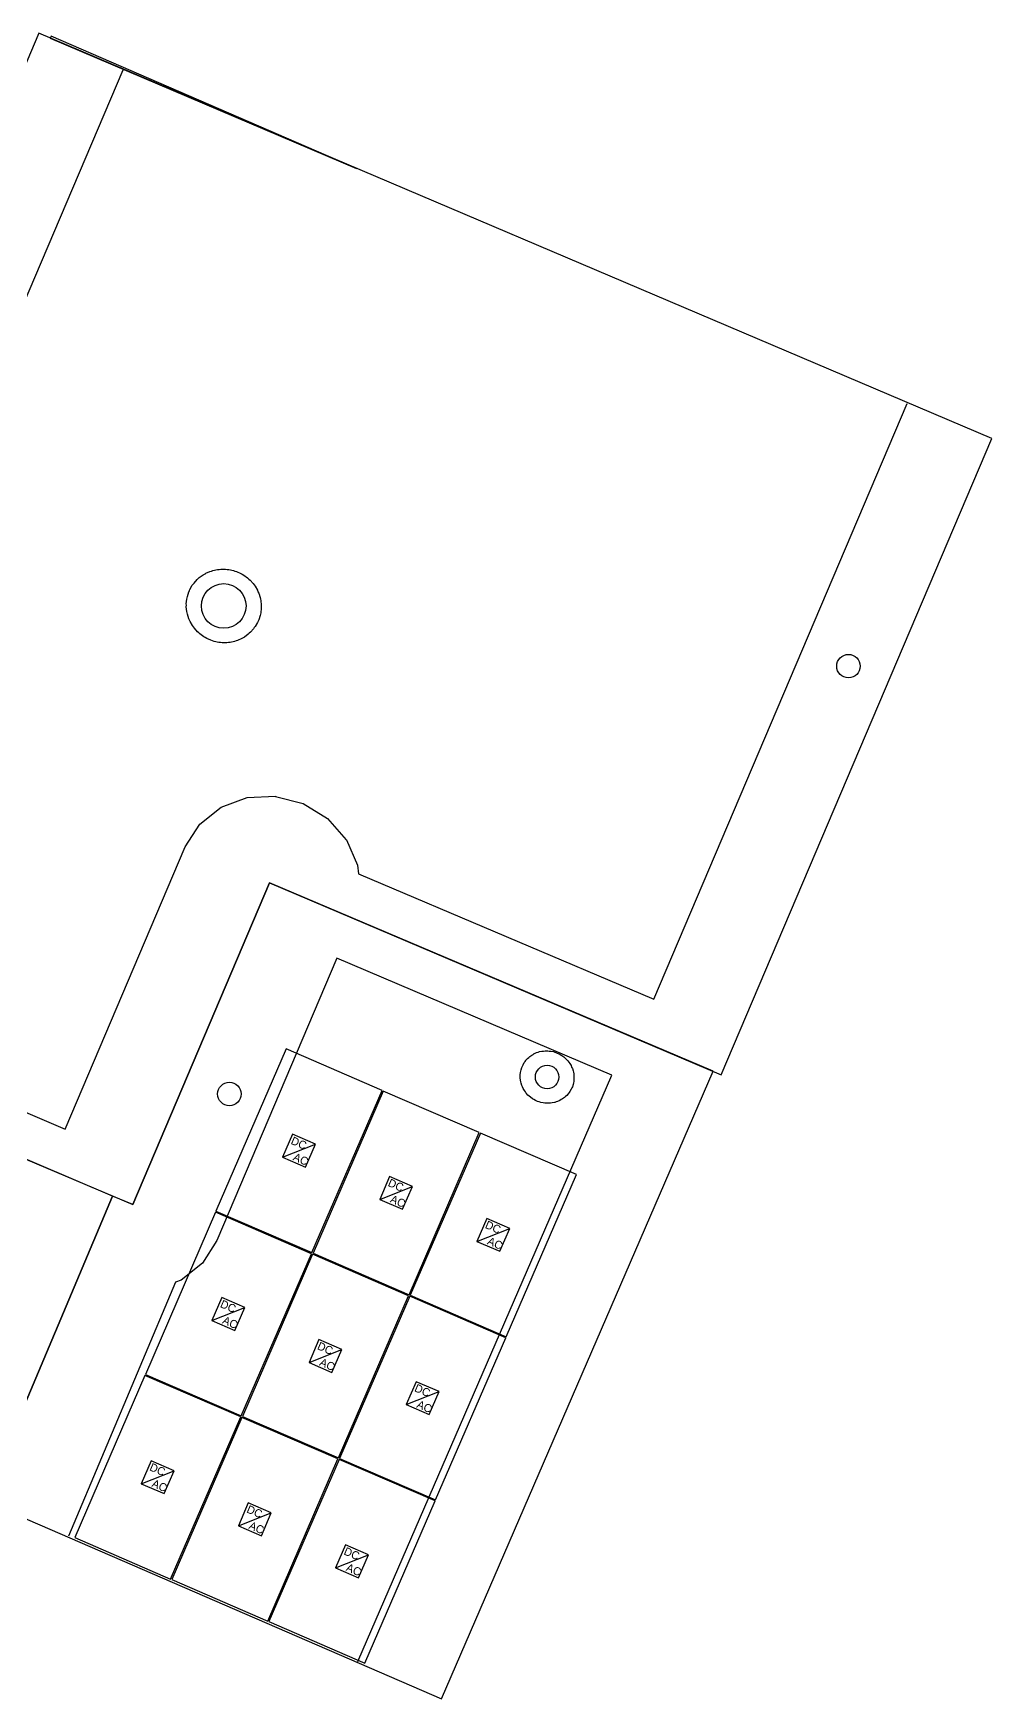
# Model space of a CAD drawing. Header units: feet. Extents: x -48.9 to 30.5, y -29.8 to 36.7.
# Drawn here: x -1 to 30.5, y -29.8 to 24.8 of the extents above; entities that cross this region are included whole.
import ezdxf

# ---------------------------------------------------------------- set-up
doc = ezdxf.new("R2010")
doc.units = ezdxf.units.FT
for name, color, linetype in [('Buildings', 7, 'CONTINUOUS'), ('Modules', 7, 'CONTINUOUS'), ('Obstructions', 7, 'CONTINUOUS'), ('Setbacks', 7, 'CONTINUOUS')]:
    doc.layers.add(name, color=color, linetype=linetype)

msp = doc.modelspace()

# ---------------------------------------------------------------- linework, layer by layer
at = {"layer": 'Buildings', "color": 252}
for p, q in [((-0.791, 24.822), (-14.149, -6.599)), ((30.458, 11.536), (-0.791, 24.822)), ((-0.389, 24.728), (-0.417, 24.663)), ((-0.417, 24.663), (9.631, 20.391)), ((9.631, 20.391), (-0.389, 24.728)), ((21.587, -9.33), (30.458, 11.536)), ((2.289, -13.588), (6.777, -3.033)), ((6.777, -3.033), (2.289, -13.588)), ((6.777, -3.033), (21.587, -9.33)), ((21.323, -9.217), (6.777, -3.033)), ((-14.149, -6.599), (2.289, -13.588)), ((1.628, -13.307), (-13.393, -6.92)), ((12.419, -29.79), (21.323, -9.217)), ((-3.329, -25.06), (1.628, -13.307)), ((1.628, -13.307), (-2.585, -23.296)), ((2.289, -13.588), (1.628, -13.307)), ((-2.585, -23.296), (12.419, -29.79))]:
    msp.add_line(p, q, dxfattribs=at)
at = {"layer": 'Modules', "color": 254}
for p, q in [((7.321, -8.483), (5.02, -13.799)), ((10.468, -9.845), (7.321, -8.483)), ((8.167, -15.161), (10.468, -9.845)), ((10.504, -9.864), (8.204, -15.18)), ((13.651, -11.225), (10.504, -9.864)), ((7.53, -11.283), (7.205, -12.036)), ((8.283, -11.609), (7.53, -11.283)), ((11.35, -16.542), (13.651, -11.225)), ((13.691, -11.241), (11.39, -16.557)), ((16.837, -12.602), (13.691, -11.241)), ((7.205, -12.036), (8.283, -11.609)), ((7.957, -12.361), (8.283, -11.609)), ((7.205, -12.036), (7.957, -12.361)), ((10.714, -12.663), (10.388, -13.416)), ((10.388, -13.416), (11.466, -12.989)), ((11.466, -12.989), (10.714, -12.663)), ((11.141, -13.742), (11.466, -12.989)), ((14.536, -17.919), (16.837, -12.602)), ((10.388, -13.416), (11.141, -13.742)), ((5.004, -13.837), (2.703, -19.154)), ((8.151, -15.199), (5.004, -13.837)), ((5.02, -13.799), (8.167, -15.161)), ((13.9, -14.04), (13.574, -14.793)), ((14.653, -14.366), (13.9, -14.04)), ((13.574, -14.793), (14.653, -14.366)), ((14.327, -15.119), (14.653, -14.366)), ((5.85, -20.515), (8.151, -15.199)), ((8.188, -15.214), (5.887, -20.531)), ((11.334, -16.576), (8.188, -15.214)), ((8.204, -15.18), (11.35, -16.542)), ((13.574, -14.793), (14.327, -15.119)), ((5.214, -16.637), (4.888, -17.39)), ((5.966, -16.963), (5.214, -16.637)), ((9.033, -21.892), (11.334, -16.576)), ((11.374, -16.595), (9.073, -21.911)), ((14.52, -17.957), (11.374, -16.595)), ((11.39, -16.557), (14.536, -17.919)), ((4.888, -17.39), (5.966, -16.963)), ((4.888, -17.39), (5.641, -17.716)), ((5.641, -17.716), (5.966, -16.963)), ((8.397, -18.014), (8.071, -18.767)), ((9.15, -18.34), (8.397, -18.014)), ((12.219, -23.273), (14.52, -17.957)), ((8.071, -18.767), (9.15, -18.34)), ((8.824, -19.093), (9.15, -18.34)), ((8.071, -18.767), (8.824, -19.093)), ((2.688, -19.188), (0.387, -24.504)), ((5.834, -20.55), (2.688, -19.188)), ((2.703, -19.154), (5.85, -20.515)), ((11.583, -19.395), (11.257, -20.147)), ((12.336, -19.72), (11.583, -19.395)), ((11.257, -20.147), (12.336, -19.72)), ((11.257, -20.147), (12.01, -20.473)), ((12.01, -20.473), (12.336, -19.72)), ((3.533, -25.866), (5.834, -20.55)), ((5.871, -20.568), (3.57, -25.885)), ((9.017, -21.93), (5.871, -20.568)), ((5.887, -20.531), (9.033, -21.892)), ((2.897, -21.988), (2.571, -22.74)), ((2.571, -22.74), (3.65, -22.313)), ((3.65, -22.313), (2.897, -21.988)), ((3.324, -23.066), (3.65, -22.313)), ((6.716, -27.246), (9.017, -21.93)), ((9.057, -21.945), (6.756, -27.262)), ((12.204, -23.307), (9.057, -21.945)), ((9.073, -21.911), (12.219, -23.273)), ((2.571, -22.74), (3.324, -23.066)), ((6.08, -23.368), (5.754, -24.121)), ((6.833, -23.694), (6.08, -23.368)), ((9.903, -28.623), (12.204, -23.307)), ((5.754, -24.121), (6.833, -23.694)), ((6.507, -24.447), (6.833, -23.694)), ((0.387, -24.504), (3.533, -25.866)), ((5.754, -24.121), (6.507, -24.447)), ((9.267, -24.745), (8.941, -25.498)), ((8.941, -25.498), (10.019, -25.071)), ((10.019, -25.071), (9.267, -24.745)), ((9.693, -25.824), (10.019, -25.071)), ((8.941, -25.498), (9.693, -25.824)), ((3.57, -25.885), (6.716, -27.246)), ((6.756, -27.262), (9.903, -28.623))]:
    msp.add_line(p, q, dxfattribs=at)
at = {"layer": 'Obstructions', "color": 252}
for centre, radius in [((5.275, 6.044), 0.732), ((25.761, 4.069), 0.385), ((15.879, -9.404), 0.385), ((5.459, -9.96), 0.385)]:
    msp.add_circle(centre, radius, dxfattribs=at)
at = {"layer": 'Setbacks', "color": 2}
for p, q in [((1.96, 23.616), (-10.833, -6.473)), ((19.376, -6.854), (27.681, 12.681)), ((4.641, 7.087), (4.682, 7.113)), ((4.682, 7.113), (4.683, 7.114)), ((4.683, 7.114), (4.823, 7.176)), ((4.823, 7.176), (4.873, 7.189)), ((4.823, 7.176), (4.823, 7.176)), ((4.873, 7.189), (4.92, 7.208)), ((4.92, 7.208), (4.921, 7.208)), ((4.921, 7.208), (5.07, 7.24)), ((5.07, 7.24), (5.071, 7.24)), ((5.071, 7.24), (5.124, 7.243)), ((5.124, 7.243), (5.176, 7.251)), ((5.176, 7.251), (5.177, 7.251)), ((5.177, 7.251), (5.33, 7.251)), ((5.33, 7.251), (5.33, 7.251)), ((5.33, 7.251), (5.384, 7.242)), ((5.384, 7.242), (5.439, 7.239)), ((5.439, 7.239), (5.439, 7.239)), ((5.439, 7.239), (5.589, 7.207)), ((5.589, 7.207), (5.589, 7.207)), ((5.589, 7.207), (5.641, 7.188)), ((5.641, 7.188), (5.695, 7.173)), ((5.695, 7.173), (5.695, 7.173)), ((5.695, 7.173), (5.835, 7.11)), ((5.835, 7.11), (5.835, 7.11)), ((5.835, 7.11), (5.882, 7.081)), ((4.151, 6.544), (4.167, 6.587)), ((4.167, 6.588), (4.244, 6.72)), ((4.167, 6.587), (4.167, 6.588)), ((4.244, 6.721), (4.274, 6.757)), ((4.244, 6.72), (4.244, 6.721)), ((4.274, 6.757), (4.299, 6.796)), ((4.299, 6.796), (4.402, 6.91)), ((4.299, 6.796), (4.299, 6.796)), ((4.402, 6.91), (4.439, 6.94)), ((4.402, 6.91), (4.402, 6.91)), ((4.439, 6.94), (4.473, 6.974)), ((4.473, 6.974), (4.597, 7.064)), ((4.473, 6.974), (4.473, 6.974)), ((4.597, 7.064), (4.641, 7.087)), ((4.597, 7.064), (4.597, 7.064)), ((5.882, 7.081), (5.931, 7.055)), ((5.931, 7.055), (5.932, 7.055)), ((5.932, 7.055), (6.055, 6.965)), ((6.055, 6.965), (6.056, 6.964)), ((6.056, 6.964), (6.094, 6.926)), ((6.094, 6.926), (6.137, 6.892)), ((6.137, 6.892), (6.137, 6.891)), ((6.137, 6.891), (6.239, 6.778)), ((6.239, 6.778), (6.24, 6.777)), ((6.24, 6.777), (6.268, 6.733)), ((6.268, 6.733), (6.302, 6.692)), ((6.302, 6.692), (6.302, 6.692)), ((6.302, 6.692), (6.378, 6.559)), ((6.378, 6.559), (6.379, 6.559)), ((6.379, 6.559), (6.397, 6.511)), ((4.047, 6.113), (4.063, 6.265)), ((4.05, 6.065), (4.047, 6.113)), ((4.047, 6.113), (4.047, 6.113)), ((4.047, 6.018), (4.05, 6.065)), ((4.063, 5.865), (4.047, 6.018)), ((4.047, 6.018), (4.047, 6.018)), ((4.063, 6.266), (4.075, 6.311)), ((4.063, 6.265), (4.063, 6.266)), ((4.075, 6.311), (4.082, 6.356)), ((4.082, 6.357), (4.13, 6.503)), ((4.082, 6.356), (4.082, 6.357)), ((4.13, 6.503), (4.151, 6.544)), ((4.13, 6.503), (4.13, 6.503)), ((6.397, 6.511), (6.42, 6.466)), ((6.42, 6.466), (6.42, 6.466)), ((6.42, 6.466), (6.467, 6.32)), ((6.467, 6.32), (6.468, 6.319)), ((6.468, 6.319), (6.475, 6.271)), ((6.475, 6.271), (6.488, 6.224)), ((6.488, 6.224), (6.488, 6.224)), ((6.488, 6.224), (6.504, 6.071)), ((6.504, 6.071), (6.501, 6.024)), ((6.501, 6.024), (6.504, 5.976)), ((6.504, 6.071), (6.504, 6.071)), ((4.076, 5.817), (4.063, 5.865)), ((4.063, 5.865), (4.063, 5.865)), ((4.083, 5.769), (4.076, 5.817)), ((4.131, 5.623), (4.083, 5.769)), ((4.083, 5.769), (4.083, 5.769)), ((4.154, 5.577), (4.131, 5.623)), ((4.131, 5.623), (4.131, 5.623)), ((4.172, 5.53), (4.154, 5.577)), ((4.249, 5.397), (4.172, 5.53)), ((4.172, 5.53), (4.172, 5.53)), ((6.383, 5.501), (6.307, 5.369)), ((6.384, 5.502), (6.383, 5.501)), ((6.4, 5.545), (6.384, 5.502)), ((6.421, 5.586), (6.4, 5.545)), ((6.469, 5.732), (6.421, 5.586)), ((6.421, 5.586), (6.421, 5.586)), ((6.476, 5.778), (6.469, 5.732)), ((6.469, 5.732), (6.469, 5.732)), ((6.488, 5.823), (6.476, 5.778)), ((6.504, 5.976), (6.488, 5.823)), ((6.488, 5.823), (6.488, 5.823)), ((6.504, 5.976), (6.504, 5.976)), ((4.282, 5.356), (4.249, 5.397)), ((4.249, 5.397), (4.249, 5.397)), ((4.311, 5.312), (4.282, 5.356)), ((4.311, 5.311), (4.311, 5.312)), ((4.414, 5.197), (4.311, 5.311)), ((4.456, 5.162), (4.414, 5.197)), ((4.414, 5.197), (4.414, 5.197)), ((4.495, 5.124), (4.456, 5.162)), ((4.619, 5.034), (4.495, 5.124)), ((4.495, 5.124), (4.495, 5.124)), ((4.62, 5.034), (4.619, 5.034)), ((4.669, 5.008), (4.62, 5.034)), ((4.715, 4.979), (4.669, 5.008)), ((4.716, 4.978), (4.715, 4.979)), ((4.856, 4.916), (4.716, 4.978)), ((4.91, 4.901), (4.856, 4.916)), ((4.856, 4.916), (4.856, 4.916)), ((5.868, 4.975), (5.728, 4.913)), ((5.869, 4.975), (5.868, 4.975)), ((5.91, 5.002), (5.869, 4.975)), ((5.954, 5.024), (5.91, 5.002)), ((6.078, 5.115), (5.954, 5.025)), ((5.954, 5.025), (5.954, 5.024)), ((6.112, 5.149), (6.078, 5.115)), ((6.078, 5.115), (6.078, 5.115)), ((6.149, 5.179), (6.112, 5.149)), ((6.252, 5.293), (6.149, 5.179)), ((6.149, 5.179), (6.149, 5.179)), ((6.277, 5.332), (6.252, 5.293)), ((6.252, 5.293), (6.252, 5.293)), ((6.307, 5.368), (6.277, 5.332)), ((6.307, 5.369), (6.307, 5.368)), ((4.961, 4.882), (4.91, 4.901)), ((4.962, 4.882), (4.961, 4.882)), ((5.112, 4.85), (4.962, 4.882)), ((5.167, 4.846), (5.112, 4.85)), ((5.112, 4.85), (5.112, 4.85)), ((5.221, 4.838), (5.167, 4.846)), ((5.374, 4.838), (5.221, 4.838)), ((5.221, 4.838), (5.221, 4.838)), ((5.375, 4.838), (5.374, 4.838)), ((5.427, 4.846), (5.375, 4.838)), ((5.48, 4.849), (5.427, 4.846)), ((5.63, 4.881), (5.48, 4.849)), ((5.48, 4.849), (5.48, 4.849)), ((5.631, 4.881), (5.63, 4.881)), ((5.678, 4.899), (5.631, 4.881)), ((5.728, 4.913), (5.678, 4.899)), ((5.728, 4.913), (5.728, 4.913)), ((5.19, -0.555), (6.045, -0.241)), ((6.045, -0.241), (6.046, -0.241)), ((6.046, -0.241), (6.972, -0.199)), ((6.046, -0.241), (6.046, -0.241)), ((6.972, -0.199), (6.973, -0.199)), ((6.973, -0.199), (6.973, -0.2)), ((6.973, -0.2), (7.881, -0.435)), ((7.881, -0.435), (7.881, -0.435)), ((7.881, -0.435), (7.881, -0.436)), ((7.881, -0.436), (8.681, -0.925)), ((4.49, -1.112), (5.189, -0.556)), ((5.189, -0.556), (5.19, -0.555)), ((5.19, -0.555), (5.19, -0.555)), ((8.681, -0.925), (8.681, -0.926)), ((8.681, -0.926), (8.681, -0.926)), ((8.681, -0.926), (9.294, -1.622)), ((4.013, -1.857), (4.489, -1.113)), ((4.489, -1.113), (4.49, -1.112)), ((4.489, -1.113), (4.489, -1.113)), ((9.294, -1.622), (9.295, -1.622)), ((9.295, -1.622), (9.295, -1.623)), ((9.295, -1.623), (9.662, -2.456)), ((0.078, -11.112), (4.013, -1.858)), ((4.013, -1.858), (4.013, -1.857)), ((9.662, -2.456), (9.662, -2.457)), ((9.662, -2.457), (9.662, -2.457)), ((9.662, -2.457), (9.688, -2.736)), ((9.688, -2.736), (19.376, -6.854)), ((8.988, -5.508), (5.052, -14.765)), ((17.998, -9.339), (8.988, -5.508)), ((-10.833, -6.473), (0.078, -11.112)), ((15.275, -8.767), (15.308, -8.733)), ((15.308, -8.733), (15.309, -8.732)), ((15.309, -8.732), (15.374, -8.685)), ((15.374, -8.685), (15.418, -8.663)), ((15.374, -8.685), (15.374, -8.685)), ((15.418, -8.663), (15.459, -8.636)), ((15.459, -8.636), (15.46, -8.636)), ((15.46, -8.636), (15.533, -8.603)), ((15.533, -8.603), (15.534, -8.603)), ((15.534, -8.603), (15.583, -8.589)), ((15.583, -8.589), (15.631, -8.571)), ((15.631, -8.571), (15.71, -8.554)), ((15.631, -8.571), (15.631, -8.571)), ((15.71, -8.554), (15.763, -8.551)), ((15.71, -8.554), (15.71, -8.554)), ((15.763, -8.551), (15.816, -8.543)), ((15.816, -8.543), (15.816, -8.543)), ((15.816, -8.543), (15.897, -8.543)), ((15.897, -8.543), (15.897, -8.543)), ((15.897, -8.543), (15.951, -8.551)), ((15.951, -8.551), (16.005, -8.555)), ((16.005, -8.555), (16.006, -8.555)), ((16.006, -8.555), (16.085, -8.572)), ((16.085, -8.572), (16.085, -8.572)), ((16.085, -8.572), (16.137, -8.591)), ((16.137, -8.591), (16.19, -8.606)), ((16.19, -8.606), (16.191, -8.606)), ((16.191, -8.606), (16.264, -8.639)), ((16.264, -8.639), (16.265, -8.639)), ((16.265, -8.639), (16.312, -8.669)), ((16.312, -8.669), (16.361, -8.694)), ((16.361, -8.694), (16.361, -8.695)), ((16.361, -8.695), (16.426, -8.742)), ((14.997, -9.335), (15.006, -9.255)), ((15.006, -9.255), (15.018, -9.21)), ((15.006, -9.255), (15.006, -9.255)), ((15.018, -9.21), (15.025, -9.164)), ((15.025, -9.164), (15.05, -9.087)), ((15.025, -9.164), (15.025, -9.164)), ((15.05, -9.087), (15.072, -9.046)), ((15.05, -9.087), (15.05, -9.087)), ((15.072, -9.046), (15.088, -9.003)), ((15.088, -9.002), (15.128, -8.932)), ((15.088, -9.003), (15.088, -9.002)), ((15.128, -8.932), (15.129, -8.932)), ((15.129, -8.932), (15.158, -8.896)), ((15.158, -8.896), (15.183, -8.857)), ((15.183, -8.856), (15.237, -8.797)), ((15.183, -8.857), (15.183, -8.856)), ((15.237, -8.797), (15.238, -8.796)), ((15.238, -8.796), (15.275, -8.767)), ((16.426, -8.742), (16.427, -8.742)), ((16.427, -8.742), (16.465, -8.78)), ((16.465, -8.78), (16.507, -8.815)), ((16.507, -8.815), (16.508, -8.815)), ((16.508, -8.815), (16.562, -8.875)), ((16.562, -8.875), (16.562, -8.876)), ((16.562, -8.876), (16.591, -8.92)), ((16.591, -8.92), (16.624, -8.961)), ((16.624, -8.961), (16.624, -8.961)), ((16.624, -8.961), (16.664, -9.031)), ((16.664, -9.031), (16.665, -9.031)), ((16.665, -9.031), (16.683, -9.079)), ((16.683, -9.079), (16.706, -9.124)), ((16.706, -9.124), (16.706, -9.125)), ((16.706, -9.125), (16.731, -9.201)), ((16.731, -9.201), (16.731, -9.202)), ((16.731, -9.202), (16.739, -9.25)), ((16.739, -9.25), (16.752, -9.297)), ((9.676, -28.567), (17.998, -9.339)), ((14.997, -9.336), (14.997, -9.335)), ((15, -9.383), (14.997, -9.336)), ((14.997, -9.431), (15, -9.383)), ((15.006, -9.511), (14.997, -9.431)), ((14.997, -9.431), (14.997, -9.431)), ((15.006, -9.512), (15.006, -9.511)), ((15.019, -9.559), (15.006, -9.512)), ((15.026, -9.607), (15.019, -9.559)), ((15.026, -9.608), (15.026, -9.607)), ((15.051, -9.684), (15.026, -9.608)), ((15.051, -9.685), (15.051, -9.684)), ((15.075, -9.73), (15.051, -9.685)), ((15.093, -9.778), (15.075, -9.73)), ((15.133, -9.848), (15.093, -9.778)), ((15.093, -9.778), (15.093, -9.778)), ((16.67, -9.807), (16.629, -9.877)), ((16.686, -9.763), (16.67, -9.806)), ((16.67, -9.806), (16.67, -9.807)), ((16.707, -9.722), (16.686, -9.763)), ((16.732, -9.645), (16.707, -9.722)), ((16.707, -9.722), (16.707, -9.722)), ((16.739, -9.599), (16.732, -9.645)), ((16.732, -9.645), (16.732, -9.645)), ((16.752, -9.554), (16.739, -9.599)), ((16.752, -9.297), (16.752, -9.298)), ((16.752, -9.298), (16.76, -9.378)), ((16.76, -9.473), (16.752, -9.554)), ((16.752, -9.554), (16.752, -9.554)), ((16.76, -9.378), (16.757, -9.426)), ((16.757, -9.426), (16.76, -9.473)), ((16.76, -9.378), (16.76, -9.378)), ((16.76, -9.473), (16.76, -9.473)), ((15.134, -9.848), (15.133, -9.848)), ((15.167, -9.889), (15.134, -9.848)), ((15.196, -9.933), (15.167, -9.889)), ((15.196, -9.934), (15.196, -9.933)), ((15.25, -9.994), (15.196, -9.934)), ((15.292, -10.029), (15.25, -9.994)), ((15.25, -9.994), (15.25, -9.994)), ((15.331, -10.067), (15.292, -10.029)), ((15.396, -10.114), (15.331, -10.067)), ((15.331, -10.067), (15.331, -10.067)), ((15.397, -10.115), (15.396, -10.114)), ((15.446, -10.14), (15.397, -10.115)), ((15.493, -10.17), (15.446, -10.14)), ((15.567, -10.203), (15.493, -10.17)), ((15.493, -10.17), (15.493, -10.17)), ((15.62, -10.218), (15.567, -10.203)), ((15.567, -10.203), (15.567, -10.203)), ((15.672, -10.237), (15.62, -10.218)), ((15.673, -10.237), (15.672, -10.237)), ((15.752, -10.254), (15.673, -10.237)), ((15.806, -10.257), (15.752, -10.254)), ((15.752, -10.254), (15.752, -10.254)), ((15.86, -10.266), (15.806, -10.257)), ((15.861, -10.266), (15.86, -10.266)), ((15.941, -10.266), (15.861, -10.266)), ((15.942, -10.266), (15.941, -10.266)), ((15.994, -10.258), (15.942, -10.266)), ((16.047, -10.255), (15.994, -10.258)), ((16.048, -10.255), (16.047, -10.255)), ((16.126, -10.238), (16.048, -10.255)), ((16.127, -10.238), (16.126, -10.238)), ((16.174, -10.219), (16.127, -10.238)), ((16.224, -10.206), (16.174, -10.219)), ((16.298, -10.173), (16.224, -10.206)), ((16.224, -10.206), (16.224, -10.206)), ((16.339, -10.146), (16.298, -10.173)), ((16.298, -10.173), (16.298, -10.173)), ((16.383, -10.124), (16.339, -10.146)), ((16.384, -10.124), (16.383, -10.124)), ((16.449, -10.076), (16.384, -10.124)), ((16.483, -10.042), (16.449, -10.076)), ((16.449, -10.076), (16.449, -10.076)), ((16.52, -10.013), (16.483, -10.042)), ((16.574, -9.952), (16.52, -10.012)), ((16.52, -10.012), (16.52, -10.013)), ((16.599, -9.913), (16.574, -9.952)), ((16.574, -9.952), (16.574, -9.952)), ((16.629, -9.877), (16.599, -9.913)), ((16.629, -9.877), (16.629, -9.877)), ((5.052, -14.765), (4.576, -15.509)), ((5.052, -14.765), (5.052, -14.765)), ((4.575, -15.51), (3.876, -16.066)), ((4.576, -15.51), (4.575, -15.51)), ((4.576, -15.509), (4.576, -15.51)), ((3.696, -16.133), (0.184, -24.459)), ((3.875, -16.067), (3.696, -16.133)), ((3.876, -16.066), (3.875, -16.067)), ((3.875, -16.067), (3.875, -16.067))]:
    msp.add_line(p, q, dxfattribs=at)

# ---------------------------------------------------------------- texts
at = {"layer": 'Modules'}
for s, p in [('DC', (7.452, -11.589)), ('AC', (7.525, -12.121)), ('DC', (10.635, -12.969)), ('AC', (10.709, -13.501)), ('DC', (13.821, -14.346)), ('AC', (13.895, -14.878)), ('DC', (5.135, -16.943)), ('AC', (5.209, -17.475)), ('DC', (8.318, -18.32)), ('AC', (8.392, -18.852)), ('DC', (11.505, -19.7)), ('AC', (11.578, -20.232)), ('DC', (2.818, -22.293)), ('AC', (2.892, -22.825)), ('DC', (6.002, -23.674)), ('AC', (6.075, -24.206)), ('DC', (9.188, -25.051)), ('AC', (9.261, -25.583))]:
    msp.add_text(s, height=0.2625, rotation=-23.4032, dxfattribs=at).set_placement(p)

doc.saveas('drawing.dxf')
